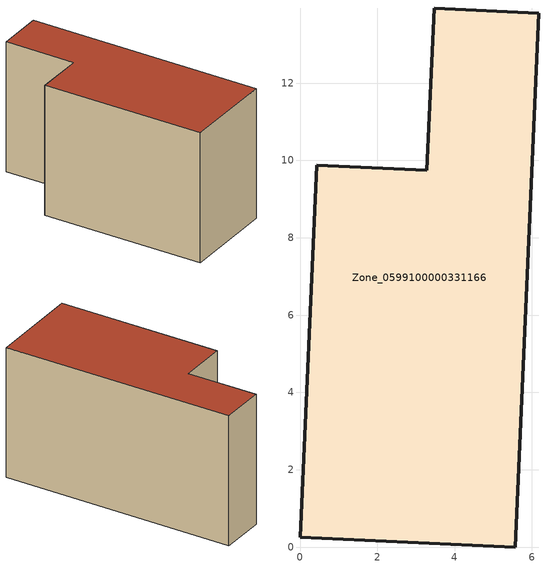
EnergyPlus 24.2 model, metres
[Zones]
Zone_0599100000331166
 floor ground (C_G): 0,0.25 0.43,9.88 3.28,9.75 3.47,13.94 6.18,13.81 5.56,0 z0.98
 wall outside (C_F): 0.43,9.88 0,0.25 5.56,0 6.18,13.81 3.47,13.94 3.28,9.75 0.43,9.88 z0.98:8.86
 roof outside (C_R): 6.18,13.81 3.47,13.94 3.28,9.75 0.43,9.88 0,0.25 5.56,0 z8.86
[BUILDING]
Pand.0599100000331166: North Axis=0; Terrain=City; Loads Convergence Tolerance Value=0.04; Temperature Convergence Tolerance Value=0.4; Solar Distribution=FullExterior; Maximum Number of Warmup Days=25; Minimum Number of Warmup Days=1
[Site:Location]
Rotterdam.The.Hague.AP_ZH_NLD Design_Conditions: Latitude=51.96; Longitude=4.45; Time Zone=1; Elevation=-4.5
[SITE:GROUNDTEMPERATURE:BUILDINGSURFACE]
18, 18, 18, 18, 18, 18, 18, 18, 18, 18, 18, 18
[MATERIAL] Thermal Absorptance=0.9; Solar Absorptance=0.7; Visible Absorptance=0.7
Name | Roughness | Thickness | Conductivity | Density | Specific Heat
G.TC.1975-1991 | MediumSmooth | 0.15 | 0.288461 | 540 | 1210
F.TC.1975-1991 | Rough | 0.3 | 0.230769 | 1920 | 840
R.TC.1975-1991 | MediumRough | 0.2 | 0.153846 | 1500 | 1000
[CONSTRUCTION]
C_G: G.TC.1975-1991
C_F: F.TC.1975-1991
C_R: R.TC.1975-1991
[ZONE]
Zone_0599100000331166: Type=1; Multiplier=1; Ceiling Height=Autocalculate; Volume=Autocalculate; Floor Area=autocalculate; Part of Total Floor Area=Yes
[ZONEINFILTRATION:DESIGNFLOWRATE]
Infil_Zone_0599100000331166: Zone or ZoneList or Space or SpaceList=Zone_0599100000331166; Schedule=AlwaysOn; Design Flow Rate Calculation Method=Flow/Area; Flow Rate per Floor Area=0.003; Constant Term Coefficient=1; Temperature Term Coefficient=0; Velocity Term Coefficient=0; Velocity Squared Term Coefficient=0
[HVACTEMPLATE:ZONE:IDEALLOADSAIRSYSTEM]
Zone_0599100000331166: Maximum Heating Supply Air Temperature=50; Minimum Cooling Supply Air Temperature=13; Maximum Heating Supply Air Humidity Ratio=0.0156; Minimum Cooling Supply Air Humidity Ratio=0.0077; Heating Limit=NoLimit; Cooling Limit=NoLimit; Dehumidification Control Type=ConstantSensibleHeatRatio; Cooling Sensible Heat Ratio=0.7; Dehumidification Setpoint=60; Humidification Control Type=None; Humidification Setpoint=30; Outdoor Air Method=None; Outdoor Air Flow Rate per Person=0.00944; Outdoor Air Flow Rate per Zone Floor Area=0; Outdoor Air Flow Rate per Zone=0; Demand Controlled Ventilation Type=None; Outdoor Air Economizer Type=NoEconomizer; Heat Recovery Type=None; Sensible Heat Recovery Effectiveness=0.7; Latent Heat Recovery Effectiveness=0.65
[ZONECONTROL:THERMOSTAT]
ThermostatControl_Zone_0599100000331166: Zone or ZoneList=Zone_0599100000331166; Control Type Schedule=DualSetpointControlType; Control 1=Thermostat_Zone_0599100000331166; Temperature Difference Between Cutout And Setpoint=0
[THERMOSTATSETPOINT:DUALSETPOINT]
Thermostat_Zone_0599100000331166: Heating Setpoint Temperature Schedule=HeatingSetpoint_Zone_0599100000331166; Cooling Setpoint Temperature Schedule=CoolingSetpoint_Zone_0599100000331166
[SCHEDULE:COMPACT]
HeatingSetpoint_Zone_0599100000331166: Through: 12/31, For: AllDays, Until: 24:00, 21
CoolingSetpoint_Zone_0599100000331166: Through: 12/31, For: AllDays, Until: 24:00, 24
DualSetpointControlType: Through: 12/31, For: AllDays, Until: 24:00, 4
AlwaysOn: Through: 12/31, For: AllDays, Until: 24:00, 1
